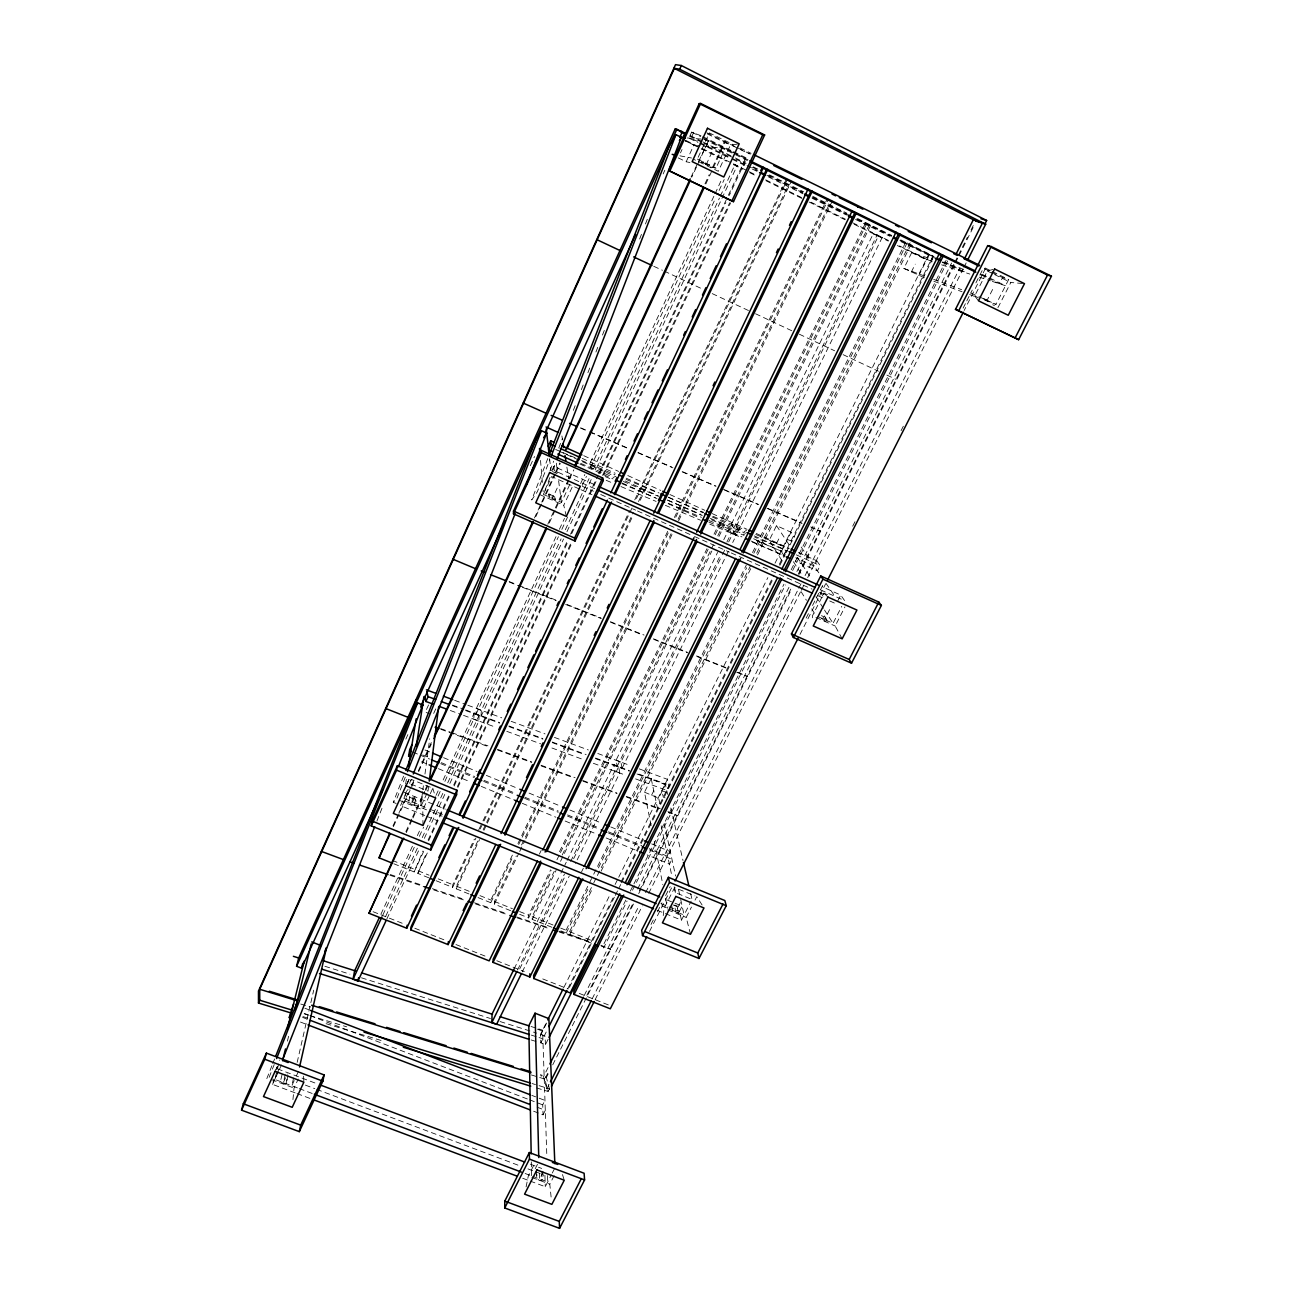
<?xml version="1.0" encoding="UTF-8"?>
<svg xmlns="http://www.w3.org/2000/svg" width="1293" height="1293" viewBox="0 0 1293 1293"><rect width="100%" height="100%" fill="white"/><g stroke="black" fill="none" stroke-linecap="round" stroke-linejoin="round"><path stroke-width="0.75" stroke-dasharray="5 3.75" d="M510.606 910.676L494.379 904.146L494.443 901.447L516.295 855.95M478.038 897.584L490.774 902.708L490.839 900.009L512.691 854.479M556.006 536.643L476.357 708.402L476.002 714.334L481.028 716.435L481.335 710.487L561.081 538.874M449.867 783.429L478.814 721.203L479.153 715.207L474.175 713.106L442.788 780.778M444.873 781.376L473.788 719.086L474.175 713.106M468.955 893.948L456.235 888.824L456.429 886.174L478.006 840.595M436.113 880.743L452.598 887.37L452.792 884.719L474.353 839.109M292.945 1099.616L294.044 1088.092L298.214 1079.073M663.244 915.622L664.069 908.397L674.623 887.58L694.939 895.92M428.775 877.802L417.801 873.389L426.658 852.475M428.516 787.098L428.015 791.106L410.495 783.914L411.109 779.938M393.815 863.756L414.132 871.918L422.989 850.988M422.617 791.672L420.5 807.349L427.175 792.916M422.876 789.716L423.393 785.788M424.977 774.022L429.712 738.756M409.768 796.601L408.604 803.131L414.439 805.507C422.181 796.44 399.65 794.161 415.295 799.51M415.538 798.961L414.439 805.507M412.661 797.781L411.772 803.777L416.136 794.306M405.582 784.334L406.535 778.37M526.073 1186.942L528.287 1176.097L534.462 1163.926M293.576 1077.99L291.798 1085.797L295.612 1077.522M297.164 1062.377L313.698 990.179M288.048 1075.566L285.915 1084.164L280.258 1082.047L282.23 1073.95M285.915 1084.164L287.822 1076.051M285.252 1074.515L283.312 1082.613L287.321 1073.917M287.402 1041.14L288.84 1035.305M295.127 1092.86L272.548 1084.374L273.874 1079.073M297.406 1087.914L274.827 1079.413L279.644 1060.001M550.026 470.62L553.679 461.197M558.77 448.024L562.423 438.602M573.349 410.366L575.53 404.709M581.365 389.646L583.547 384.005M587.911 372.707L590.109 367.067M595.928 352.003L598.109 346.346M602.49 335.049L604.671 329.408M639.647 239.027L641.829 233.387M645.466 223.964L648.391 216.432M549.929 477.505L543.399 494.411L561.453 502.444L569.68 484.665M552.838 469.989L555.748 462.474M547.779 458.546L531.682 499.971L537.371 491.728L549.767 459.791M406.681 790.831L403.739 798.331L427.918 808.416M409.606 783.348L411.077 779.598M396.175 803.486L393.282 802.306L403.61 776.042M405.259 777.206L397.161 797.813L393.282 802.306M407.15 784.027L409.348 778.402M274.827 1079.413L276.314 1075.679M277.041 1073.804L279.272 1068.18M376.909 821.087L382.098 807.98M266.811 1078.621L271.999 1065.497M272.742 1063.622L274.973 1058.013M269.154 1077.295L274.358 1064.187M405.84 739.127L408.329 733.616M530.308 465.722L534.494 456.542M663.164 173.925L664.828 170.256M428.565 704.944L425.316 712.071L429.842 713.962M680.506 152.865L682.041 149.519M701 135.749L691.642 132.128L688.91 138.109L697.961 142.521M693.759 132.209L690.995 138.27L698.236 141.794M433.672 713.445L436.129 708.111M678.227 157.875L686.195 161.754L693.84 145.042L684.967 140.711M275.587 1070.539L277.235 1066.919M406.956 784.059L409.445 778.628L405.986 785.788M551.788 470.83L553.824 466.401L594.279 484.536M272.548 1084.374L278.642 1071.121M279.401 1069.456L281.68 1064.478M403.836 798.395L408.006 789.344M698.155 157.31L709.372 132.904L732.953 144.444M392.991 825.92L398.05 814.929M398.891 813.103L410.673 787.437M411.513 785.594L414.051 780.099M418.253 770.935L431.733 741.616M534.445 517.992L554.665 473.998M555.505 472.155L559.707 462.991M691.06 177.044L708.677 140.452L691.803 177.141M393.395 826.631L414.455 780.762M418.673 771.598L431.329 744.073M535.852 516.57L541.751 503.72M542.591 501.894L555.247 474.369M556.087 472.543L560.305 463.363M548.814 494.249L555.036 496.302L555.166 500.375L549.153 497.692L548.814 494.249L554.762 496.9L555.166 500.375M701.404 162.401L703.554 162.126L701.404 162.401L706.026 164.647M549.153 497.692L549.072 493.651M557.218 488.059L552.434 498.435L552.063 494.977M711.926 152.218L706.673 163.629L704.782 163.257M707.562 165.391L709.776 165.148L701.711 161.754M405.873 831.625L411.788 818.808M412.629 816.982L424.46 791.364M425.3 789.538L426.997 785.869M547.812 524.198L554.584 509.555M555.424 507.729L568.096 480.285M568.936 478.458L572.314 471.137M704.976 183.832L709.194 174.684M712.572 167.363L724.403 141.745L725.308 141.826L712.605 169.302M406.244 832.66L412.16 819.827M413 818L424.864 792.334M425.704 790.508L428.242 785.013M549.266 522.97L555.198 510.137M556.038 508.311L568.726 480.818M569.583 478.992L573.817 469.828M705.849 183.962L711.764 171.145M296.388 1075.873L298.683 1070.895M710.39 166.959L715.983 168.155L725.017 148.598L697.751 145.479M422.973 825.451L422.795 809.887L429.47 795.454M430.31 793.643L432.816 788.229L411.239 779.372M566.35 516.392L563.764 505.256L572.217 487.025M737.43 144.089L730.4 145.204L718.326 171.29L693.484 159.217M380.885 914.264L413.113 844.765M417.348 835.634L420.742 828.312M436 795.405L438.553 789.91M559.4 529.322L564.491 518.364M580.589 483.647L584.824 474.515M733.6 163.985L737.139 165.714L595.701 469.86L590.529 467.533L589.721 463.961L714.189 195.566M715.045 193.74L721.817 179.129M382.809 915.088L414.277 847.319M419.368 836.329L423.619 827.164M438.068 796.019L440.622 790.524M476.002 714.334L558.414 536.74M561.825 529.419L567.772 516.602M582.206 485.473L586.456 476.325M590.529 467.533L715.756 197.748M719.134 190.459L724.209 179.517M385.75 916.187L418.027 846.753M422.261 837.622L443.483 791.946M447.734 782.815L479.153 715.207M565.332 529.742L589.075 478.62M595.701 469.86L594.828 466.256L719.425 198.088M720.282 196.277L734.699 165.262L737.139 165.714M386.882 918.87L419.239 849.323M424.346 838.333L444.776 794.403M481.028 716.435L563.538 539.003M566.948 531.682L591.612 478.636M428.112 839.997L448.59 796.052M453.698 785.061L567.142 541.492M570.552 534.154L597.851 475.549M598.707 473.723L727.49 197.183M728.347 195.356L745.398 158.732L746.32 158.861L729.284 195.421M414.132 871.918L424.346 849.97M428.613 840.838L449.899 795.13M454.166 785.982L568.29 540.991M571.7 533.67L596.396 480.657M599.807 473.335L725.874 202.742M457.383 786.58L571.781 541.331M602.506 475.436L729.688 202.742M417.801 873.389L428.015 851.457M457.851 787.502L572.088 542.672M603.621 475.064L730.642 202.807M275.845 1069.634L277.413 1066.321M478.669 829.993L482.111 822.704M482.984 820.877L629.578 510.8M634.75 499.858L786.516 178.822M452.598 887.37L475.905 838.074M480.22 828.942L632.164 507.648M636.479 498.516L787.566 179.032M483.178 829.67L485.764 824.191M486.637 822.38L633.328 512.481M638.516 501.555L788.665 184.366M456.235 888.824L479.558 839.577M483.889 830.445L486.475 824.966M487.332 823.156L633.36 514.824M640.261 500.229L791.478 180.939M517.927 843.537L669.095 528.433M674.348 517.507L827.261 198.75M490.774 902.708L513.45 855.433M518.687 844.523L521.305 839.06M522.178 837.25L668.788 531.779M675.77 517.232L828.474 199.041M521.548 845.024L671.083 533.75M678.082 519.188L829.363 204.278M494.379 904.146L518.832 853.283M519.705 851.457L524.942 840.563M525.815 838.737L672.538 533.459M678.647 520.74L832.353 200.932M539.407 854.091L541.169 850.455M519.624 914.296L528.643 917.917L528.595 915.185L550.673 869.833M559.497 851.683L706.964 548.701M714.027 534.187L867.684 218.517M528.643 917.917L551.642 870.722M556.944 859.813L559.594 854.366M560.483 852.556L708.128 549.331M715.207 534.801L869.041 218.873M551.933 927.275L532.231 919.355L532.166 916.624L554.261 871.288M562.213 854.98L713.316 544.935M717.744 535.868L870.609 222.202M532.231 919.355L556.119 870.367M560.548 861.3L711.845 551.012M718.924 536.482L872.872 220.747M514.129 968.893L560.047 874.892M560.936 873.082L566.237 862.237M567.11 860.427L613.916 764.616L618.701 766.636L619.751 772.972L575.433 863.417M728.266 551.545L622.014 768.381L617.181 766.345L616.147 760.058L717.599 552.386M723.773 539.747L729.074 528.918L733.971 531.116L736.234 535.286L732.695 542.51M731.466 524.021L873.276 233.726L882.23 237.379L738.659 530.34L733.713 528.126L731.466 524.021L736.364 526.235L738.659 530.34M517.523 970.057L564.459 874.116M570.649 861.445L614.918 770.951L613.916 764.616M617.181 766.345L720.686 554.762M726.876 542.106L731.288 533.055L729.074 528.918M733.713 528.126L877.139 234.906M519.689 968.942L564.782 876.816M573.623 858.762L618.701 766.636M622.014 768.381L620.931 762.078L721.607 556.378M722.48 554.568L725.131 549.169M728.67 541.945L733.971 531.116M736.364 526.235L878.319 236.183L882.23 237.379M522.259 971.932L569.243 876.072M581.559 871.87L583.337 868.233M560.871 930.863L566.253 933.029L566.059 930.249L592.824 876.04M593.713 874.23L746.271 565.203M752.526 552.547L907.751 238.106M566.253 933.029L589.479 886.012M598.4 867.926L746.691 567.708M753.835 553.226L909.27 238.542M591.127 943.017L569.809 934.451L569.599 931.671L592.873 884.59M593.778 882.78L596.461 877.349M597.35 875.539L750.425 565.898M756.68 553.226L910.644 241.775M569.809 934.451L593.051 887.467M601.083 871.191L752.17 565.736M757.52 554.891L913.068 240.401M651.122 825.629L644.496 792.189L651.187 778.661L665.378 784.641M782.023 560.806L769.287 540.215L776.495 525.637L791.041 532.215L794.419 537.161M924.414 277.753L903.888 268.427L911.694 252.652L932.641 259.392M651.575 795.163L654.937 788.407M776.543 543.48L780.164 536.207M911.323 272.047L915.234 264.176M548.135 1039.265L545.42 1044.696L540.797 1042.885L540.522 1034.319L545.921 1023.474M563.893 987.383L610.619 893.495M615.112 884.477L617.812 879.062M618.701 877.252L767.848 577.599M775.04 563.166L928.681 254.495L933.142 255.901L930.491 261.202L897.892 245.104M540.555 1035.354L547.99 1020.419M659.931 803.971L658.654 798.12L667.624 780.132M781.392 551.594L791.041 532.215M918.773 275.651L929.214 254.673M546.196 1032.04L540.797 1042.885L542.882 1038.764L539.036 1037.552M567.821 988.66L613.755 896.502M620.963 882.052L773.909 575.207M779.307 564.378L933.093 255.885L900.768 239.868M639.195 768.85L667.43 779.34L668.966 785.821L666.703 790.379L634.718 778.564M784.625 553.808L786.241 550.559L754.773 537.209M569.405 987.399L614.369 897.197M615.274 895.403L620.672 884.574M621.577 882.763L773.57 577.955M779.857 565.332L785.255 554.503M786.144 552.709L933.627 256.919L899.896 240.256M625.828 900.073L603.249 945.199L603.556 948.011L627.073 901.059M630.354 891.055L633.069 885.64M633.958 883.83L783.946 584.226M791.187 569.777L947.494 257.549M632.503 890.214L785.401 584.969M792.641 570.52L949.143 258.05M548.054 1067.598L543.529 1076.616L546.826 1088.981L549.703 1089.87L546.099 1076.487L540.345 1074.709M584.242 995.432L631.307 901.625M637.627 889.002L789.651 585.939M796.892 571.506L951.616 263.029M536.514 1087.914L548.103 1091.454L544.806 1079.073L547.909 1072.883M586.86 995.319L633.02 903.354M639.356 890.732L792.108 586.408M798.411 573.866L953.862 264.192M954.767 262.398L957.466 257M958.372 255.19L967.406 237.201M971.027 229.992L973.742 224.594M548.184 1073.885L546.373 1077.489L540.603 1075.711M552.709 1064.866L634.168 902.643M638.694 893.625L791.752 588.784M798.896 574.561L954.59 264.467M955.479 262.689L958.21 257.259M959.099 255.481L974.502 224.837M546.826 1088.981L549.541 1083.582M592.129 998.923L638.354 907.056M645.595 892.655L797.846 590.044M798.751 588.234L801.466 582.836M805.086 575.627L960.053 267.619M548.103 1091.454L549.428 1088.835L532.037 1083.518M595.119 999.683L642.346 905.892M648.714 893.269L800.399 592.049M801.321 590.255L804.036 584.84M807.672 577.632L963.01 269.203M963.915 267.392L966.631 261.978M533.637 1111.22L543.044 1114.825L542.721 1104.869L544.967 1100.424L531.827 1095.381M798.444 552.499L816.788 560.774L814.154 566.011L795.809 557.752M543.044 1114.825L545.29 1110.331L534.009 1106.016M816.788 560.774L820.15 565.591L817.483 570.876L795.389 560.936M651.009 924.463L653.757 919.048M657.41 911.84L661.968 902.821M665.62 895.613L670.178 886.61M806.153 618.086L808.901 612.688M812.554 605.48L823.496 583.854M852.701 526.186L855.449 520.772M901.076 430.666L903.807 425.268M963.14 308.122L965.871 302.707M966.776 300.913L972.255 290.101M975.908 282.892L983.213 268.475L985.153 269.073L964.174 310.465M649.522 931.413L672.328 886.416M800.011 634.443L825.548 584.032M827.455 594.715L823.948 593.148L812.408 615.888L812.828 620.947M978.462 300.784L974.68 295.968L987.335 270.997L994.608 269.009M535.221 1168.759L538.858 1161.583M542.09 1171.264C547.149 1183.337 535.625 1182.804 536.886 1174.464M680.409 902.546L675.786 911.613L674.38 904.858L677.128 905.973L678.292 913.262L673.023 910.482M821.685 618.28C836.345 631.598 816.546 603.976 827.084 621.383M984.264 298.683L989.808 302.158L982.728 298.457L987.189 300.121L992.733 289.228M678.292 913.262L677.128 905.973M543.302 1171.797L539.65 1178.957L539.423 1170.262M829.573 609.633L824.53 619.541L821.718 615.096M657.248 910.304L681.443 920.18L679.536 911.226L682.138 906.118L663.503 898.49M837.864 600.679L840.725 595.055L822.332 586.796M984.684 300.186L995.982 304.388L1008.685 279.514L1002.56 277.591L999.424 283.749L988.547 278.431M530.227 1181.091L545.274 1186.732L551.351 1174.836M552.273 1173.042L555.004 1167.692M681.443 920.18L691.141 901.173M817.693 616.502L833.064 623.339L841.743 606.352M551.109 1197.011L549.784 1184.178L554.212 1175.515M690.51 934.273L686.179 917.416L691.48 907.056M695.02 900.138L696.782 896.679L702.972 906.361M842.163 638.823L835.181 626.022L844.975 606.837M1022.521 283.49L1010.819 282.504L998.115 307.362L992.701 304.728M687.359 137.979L706.35 139.466L748.049 159.847M679.924 155.823L691.529 158.005M686.195 161.754L689.912 162.546M304.162 1013.825L308.025 1015.005M309.964 1015.587L346.653 1026.82M302.901 1016.589L308.688 1018.351M326.062 1023.668L383.989 1041.35M300.752 1004.047L310.368 1007.005M531.358 1074.952L544.806 1079.073M531.342 1035.127L537.112 1036.954M531.164 1039.944L536.951 1041.77M531.035 1026.48L536.821 1028.323M538.745 1028.921L542.591 1030.149L546.826 1155.845M324.866 966.259L349.902 974.162M361.458 977.815L490.467 1018.512M500.084 1021.551L536.676 1033.107M942.177 262.447L966.938 270.399M980.272 274.682L987.9 277.138M932.237 261.768L897.294 245.541M941.627 264.839L969.798 274.068M979.205 277.138L990.47 280.823M992.345 281.438L1005.501 285.737L981.937 274.213M390.26 874.521L422.795 885.446M432.379 888.663L464.914 899.589M474.483 902.805L507.034 913.715M516.602 916.931L549.137 927.857M558.705 931.073L591.257 941.983M600.825 945.199L610.732 949.321L601.213 946.12M389.936 875.248L424.201 886.739M433.721 889.923L466.078 900.785M475.598 903.985L507.955 914.83M517.459 918.03L549.816 928.875M559.336 932.075L591.693 942.936M440.606 728.557L450.077 732.016M451.968 732.711L487.946 745.851M497.417 749.31L531.52 761.755M540.991 765.214L575.078 777.675M582.658 780.439L616.745 792.884M626.216 796.343L660.319 808.788M667.883 811.568L677.758 815.802L668.287 812.343M440.784 729.3L488.188 746.611M497.66 750.069L531.779 762.514M541.266 765.973L573.494 777.74M582.981 781.198L617.1 793.66M626.572 797.118L658.8 808.885M903.888 268.427L924.366 275.959M933.691 279.385L961.636 289.664M970.946 293.091L995.982 304.388M450.352 710.504L461.633 714.673M463.524 715.368L495.51 727.167M506.791 731.337L540.652 743.831M551.949 748L583.935 759.815M593.342 763.29L625.311 775.089M454.667 700.337L465.965 704.54M467.84 705.235L501.732 717.825M511.155 721.316L545.048 733.907M554.455 737.398L588.347 749.972M597.77 753.48L629.772 765.359M452.485 705.089L463.783 709.259M465.658 709.954L499.551 722.512M508.957 725.987L542.834 738.545M552.256 742.02L586.133 754.579M595.54 758.054L629.432 770.612M638.839 774.087L665.2 783.849L667.641 794.371M452.55 705.719L458.191 707.804M465.722 710.584L499.599 723.126M509.006 726.618L542.882 739.143M552.289 742.635L584.291 754.482M595.572 758.652L629.449 771.194M636.98 773.99L668.966 785.821M933.837 281.26L962.073 291.765M969.621 294.578L977.152 297.374M277.462 1068.842L317.092 1083.776M530.34 1164.169L541.67 1168.436M305.374 1085.118L314.813 1088.674M316.704 1089.385L518.525 1165.349M527.948 1168.888L533.605 1171.022M535.496 1171.733L541.153 1173.866M299.297 1088.609L312.47 1093.571M525.12 1173.494L530.776 1175.612M532.651 1176.323L547.715 1181.98L547.375 1171.927M271.433 1079.59L294.044 1088.092M531.876 1177.454L549.784 1184.178M297.002 1093.555L310.175 1098.5M522.711 1178.262L528.352 1180.38M300.461 1022.052L307.993 1024.929M304.841 1008.217L308.591 1009.655M304.598 1013.55L308.348 1014.989M310.223 1015.716L527.722 1099.115M529.597 1099.826L542.721 1104.869M302.594 1017.397L306.36 1018.836M537.452 1029.163L542.64 1031.184M540.522 1034.319L545.113 1036.113L545.42 1044.696M373.111 911.727L403.561 923.784M414.794 928.245L446.505 940.803M455.96 944.553L487.413 957.014M496.787 960.731L524.311 971.625M542.753 978.93L568.225 989.016M579.264 993.396L609.94 1005.55M509.119 581.527L516.618 584.501M518.493 585.244L555.974 600.114M567.223 604.574L600.954 617.957M610.328 621.674L644.076 635.057M653.434 638.774L687.181 652.173M696.555 655.89L728.412 668.529M737.786 672.247L747.645 676.627L736.396 672.166M509.377 582.125L520.626 586.586M522.501 587.329L556.281 600.728M565.655 604.445L601.31 618.587M610.684 622.305L642.589 634.96M653.838 639.421L687.601 652.82M696.992 656.537L728.88 669.192M392.393 860.427L414.471 869.3M418.124 870.771L429.066 875.183M438.198 878.852L452.792 884.719M456.429 886.174L470.911 891.992M479.978 895.645L490.839 900.009M494.443 901.447L512.416 908.688M519.608 911.565L528.595 915.185M532.166 916.624L553.566 925.222M560.709 928.099L566.059 930.249M569.599 931.671L593.907 941.433M424.718 815.479L400.523 805.62L403.012 800.205L430.941 811.616M426.577 816.239L437.729 820.796M404.273 792.399L445.309 809.176M673.217 904.987L676.869 906.49M429.777 809.176L442.82 814.509M660.901 903.613L679.536 911.226M432.799 812.376L442.109 816.174M661.741 905.876L684.078 915.008L680.263 897.471M399.472 800.367L422.795 809.887M667.754 909.9L686.179 917.416M690.171 898.683L675.415 892.623L674.154 886.739M412.774 752.09L418.366 754.401M420.225 755.177L429.551 759.023M440.735 763.662L474.305 777.546M483.63 781.392L515.325 794.516M524.651 798.363L558.22 812.246M567.546 816.109L599.241 829.217M608.567 833.08L640.261 846.188M649.587 850.034L671.956 859.295L669.515 864.144L647.146 854.899M421.647 761.755L429.098 764.842M438.408 768.688L470.102 781.78M481.287 786.403L514.824 800.254M522.275 803.325L555.828 817.192M565.154 821.039L596.833 834.13M606.142 837.977L637.837 851.053M424.993 749.972L430.569 752.284M443.58 757.682L477.036 771.533M486.33 775.38L517.911 788.471M529.063 793.094L560.661 806.186M569.938 810.032L601.536 823.124M610.829 826.97L642.411 840.062M651.704 843.909L670.291 851.618L667.867 856.419L649.296 848.725M422.698 754.967L430.133 758.054M441.285 762.66L474.709 776.495M484.002 780.342L515.568 793.401M524.861 797.248L558.285 811.067M567.579 814.913L599.144 827.973M608.437 831.819L641.878 845.654M473.788 719.086L478.814 721.203M644.496 792.189L658.654 798.12M616.147 760.058L620.931 762.078M476.357 708.402L481.335 710.487M614.918 770.951L619.751 772.972M666.541 792.577L661.838 790.589L663.293 797.118L668.061 799.106M606.158 480.301L611.702 482.645M620.963 486.556L656.117 501.425M665.378 505.353L700.531 520.222M709.792 524.134L741.245 537.435M752.348 542.139L783.817 555.44L781.069 551.06L753.286 539.31M555.667 449.495L561.227 451.855M563.085 452.647L568.629 455.007M570.488 455.799L579.749 459.726M581.591 460.518L614.935 474.66M626.054 479.38L657.523 492.762M668.643 497.482L703.828 512.416M713.089 516.343L746.433 530.502M755.694 534.445L783.461 546.228L787.017 551.755M580.767 463.427L614.078 477.553M623.339 481.481L658.509 496.399M667.77 500.326L701.097 514.452M710.342 518.38L745.528 533.298M605.172 476.567L612.575 479.703M621.836 483.63L657.006 498.532M668.125 503.236L701.452 517.345M708.855 520.481L744.041 535.383M580.686 427.838L588.105 431.022M589.964 431.83L628.915 448.606M638.192 452.598L671.584 466.967M682.704 471.767L716.096 486.152M723.53 489.336L758.765 504.529M768.042 508.521L801.434 522.889M810.711 526.881L820.554 531.423L811.325 527.447M580.67 428.128L588.04 431.312M589.899 432.104L628.64 448.784M637.869 452.76L672.926 467.856M682.154 471.832L715.368 486.136M724.597 490.095L757.811 504.399M767.04 508.375L802.113 523.471M539.698 494.556L563.764 505.256M815.915 617.456L835.181 626.022M579.135 488.883L551.594 476.567L543.399 494.411L543.06 490.419M580.977 489.708L591.984 494.637M817.871 595.669L823.366 598.126M829.767 600.986L836.232 603.879M821.443 615.662L824.255 616.923M594.748 488.706L554.325 470.604L553.824 466.401M820.748 589.964L844.636 600.663L840.725 595.055M552.353 471.509L557.509 473.836M582.367 486.297L593.39 491.227M600.744 494.524L635.671 510.153M637.497 510.977L692.644 535.658M694.486 536.482L729.414 552.127M731.24 552.951L812.117 589.155M819.471 592.436L824.982 594.909M583.725 455.686L618.604 471.412M627.768 475.549L660.804 490.435M669.984 494.572L704.847 510.299M712.184 513.612L747.063 529.322M756.227 533.459L789.263 548.361M769.287 540.215L783.8 546.761M582.254 458.401L615.193 473.254M626.168 478.2L659.107 493.037M668.255 497.159L703.036 512.82M712.184 516.941L745.124 531.779M754.272 535.9L787.211 550.753M796.359 554.875L820.15 565.591M589.721 463.961L594.828 466.256M559.206 451.225L564.702 453.714M566.544 454.538L616.066 476.826M625.23 480.964L658.25 495.817M667.414 499.955L702.261 515.632M711.441 519.77L744.461 534.623M753.625 538.761L784.803 552.79M579.91 464.009L613.06 478.927M622.272 483.065L655.422 497.983M668.319 503.785L699.626 517.863M708.823 522L741.972 536.918M751.185 541.056L784.334 555.974M731.288 533.055L736.234 535.286M791.93 541.201L787.421 539.488M653.757 266.31L662.452 270.285M664.279 271.126L701.259 288.484M712.217 293.608L748.744 310.659M755.532 313.746L792.593 331.137M799.316 334.208L834.599 350.759M843.117 354.654L878.432 371.236M886.917 375.115L896.049 379.366M873.276 233.726L878.319 236.183M911.694 252.652L926.596 259.925M697.347 159.087L715.983 168.155M703.263 162.773L709.469 165.795M974.68 295.968L978.284 297.713M740.21 148L751.088 153.334M985.104 267.958L990.551 270.625M992.361 271.514L1008.685 279.514M706.867 132.791L750.393 154.109M984.426 268.702L989.856 271.368M991.683 272.257L1002.56 277.591M724.403 141.745L738.529 148.663M740.291 149.519L749.116 153.835M707.271 133.89L730.4 145.204M987.335 270.997L992.749 273.663M994.559 274.536L1010.819 282.504M702.81 136.638L731.757 150.796M733.567 151.685L748.033 158.764M691.642 132.128L700.693 136.557M702.503 137.446L731.967 151.847M733.325 152.509L747.823 159.605M703.893 139.272L747.402 160.542M981.29 274.892L986.721 277.542M700.046 142.683L730.771 157.681M732.581 158.57L745.237 164.744M747.047 165.633L757.892 170.935M766.927 175.347L803.098 192.996M812.133 197.425L846.479 214.185M857.324 219.487L891.685 236.263M900.72 240.676L935.065 257.452M944.116 261.865L967.617 273.34M699.772 143.41L730.561 158.441M732.388 159.33L745.059 165.52M752.3 169.06L757.746 171.71M768.608 177.012L803.018 193.821M812.085 198.249L846.495 215.042M855.546 219.471L889.972 236.28M900.833 241.581L933.449 257.501M942.5 261.913L962.428 271.643M685.985 140.484L700.483 147.628M702.293 148.533L747.564 170.886M749.374 171.775L756.615 175.347M765.682 179.824L801.902 197.716M810.953 202.177L845.363 219.163M852.604 222.752L888.841 240.627M685.064 140.792L699.448 147.887M701.242 148.776L726.424 161.205M733.616 164.761L742.618 169.205M749.811 172.745L757.003 176.301M765.989 180.745L801.967 198.492M809.159 202.047L845.137 219.81M854.123 224.239L888.291 241.112M690.349 135.7L701.129 141.034M702.923 141.923L733.503 157.067M735.297 157.956L746.093 163.29M753.286 166.862L758.684 169.528M769.48 174.878L803.648 191.784M812.634 196.245L846.802 213.151M857.598 218.501L891.766 235.423M689.411 136.088L702.002 142.327M703.796 143.216L734.392 158.344M736.186 159.233L745.172 163.694M752.381 167.25L757.779 169.916M768.559 175.266L802.743 192.172M813.539 197.522L847.723 214.428M856.726 218.889L890.893 235.811M823.948 593.148L827.94 597.075M801.175 547.036L819.212 573.397M825.968 583.288L834.971 596.461M776.495 525.637L790.718 547.214M797.28 557.186L811.503 578.763M820.263 592.049L824.643 598.691M793.433 561.744L800.933 573.397M815.931 596.703L823.415 608.356M824.498 610.021L833.064 623.339M801.127 591.709L806.428 600.291M811.745 608.874L815.98 615.743M562.487 1174.561L564.249 1180.234M432.816 788.229L435.709 797.975M670.792 807.98L682.995 860.524M690.672 893.608L692.03 899.443M664.166 823.447L675.609 876.04M678.566 889.681L679.843 895.532M651.187 778.661L657.878 810.097M661.208 825.823L672.069 876.913M671.73 905.94L672.764 911.015M654.242 841.355L662.808 884.622M665.539 898.393L667.495 908.236M561.889 435.951L562.52 439.846M566.867 467.129L568.742 478.814M674.623 887.58L675.851 896.437M556.329 463.169L557.606 472.979M558.624 480.834L561.453 502.444M549.59 458.724L550.931 470.62M540.522 460.421L542.381 482.418M303.596 1076.196L303.871 1082.16M544.919 1175.289L545.274 1186.732M541.848 1171.733L542.09 1180.444M536.563 1171.474L536.724 1178.424M531.326 1161.906L531.585 1175.919"/><path stroke-width="1.5" d="M504.739 1207.969L504.787 1201.116L529.338 1152.532L584.113 1173.252L584.581 1179.943L559.578 1228.35L504.739 1207.969L529.451 1159.142L529.338 1152.532M578.876 877.3L529.888 976.975L493.053 962.396L493.118 959.277L540.668 861.154M521.37 973.742L496.56 1024.379L491.857 1022.553L492.051 1014.084L514.129 968.893M537.532 860.96L489.174 960.861L452.049 946.153L452.275 943.082L499.179 844.733M457.334 828.183L411.077 926.774L410.689 929.78L448.121 944.601L448.364 941.546M456.558 794.823L456.946 790.265L397.387 765.747L372.174 821.087L371.204 825.855L430.828 849.97L456.558 794.823L396.595 770.175L397.387 765.747M430.828 849.97L431.361 845.072L456.946 790.265M429.276 781.085L438.618 706.996M402.495 838.947L368.99 913.278L406.745 928.229L407.133 925.206M416.298 746.223L423.942 696.604M408.459 766.458L416.152 718.827M414.908 705.833L415.893 699.933M379.188 917.917L354.589 970.946L353.054 979.205L357.951 981.096L358.549 977.799M391.973 863.013L379.059 857.825L389.629 833.258M322.878 1081.174L324.123 1074.936L266.406 1053.116L243.31 1103.769L241.549 1110.17L299.313 1131.634L322.878 1081.174L264.774 1059.242L266.406 1053.116M299.313 1131.634L300.703 1125.12L324.123 1074.936M299.556 1066.984L326.466 947.688L324.947 951.001M282.634 1060.599L285.494 1048.93M295.03 1010.011L311.241 943.874M679.876 137.22L682.381 131.724L675.156 129.025L298.683 958.065L296.582 966.259L301.544 968.182L302.772 963.253M287.369 1028.953L304.243 961.006M557.202 458.708L681.363 137.333L675.916 134.682L669.224 146.028L549.234 454.78M551.222 456.025L675.916 134.682M413.275 773.974L515.147 513.596M526.138 485.505L546.664 433.058L541.363 430.666L536.32 438.537L405.824 770.418M407.473 771.598L541.363 430.666M282.973 1058.822L374.695 826.696M398.373 766.797L422.779 705.024L417.623 702.859L413.986 707.756L275.716 1056.139M276.589 1058.563L417.623 702.859M293.592 1003.901L289.179 1017.736L291.313 1013.065L258.487 1003.029L259.748 1000.232L259.731 988.288M679.665 69.192L681.33 65.523L986.64 220.473L984.927 223.867L679.665 69.192L673.879 68.27M296.582 966.259L676.966 129.074M301.544 968.182L378.299 799.591M379.964 795.922L382.469 790.427M420.855 706.14L505.24 520.772M545.355 432.686L635.59 234.486M433.414 704.249L425.898 701.469L428.08 696.652L426.835 691.561M683.011 137.268L684.951 133.017L675.156 129.025M513.499 511.058L541.169 450.336L602.651 477.957L603.314 480.495L575.062 541.024L513.499 513.822L513.499 511.058L574.609 538.082L575.062 541.024M668.707 170.547L699.222 103.602L700.644 103.456L764.632 134.957L733.487 201.66L668.707 170.547L733.487 201.66M241.549 1110.17L264.774 1059.242M371.204 825.855L396.595 770.175M513.499 513.822L541.379 452.679L541.169 450.336M669.887 170.886L700.644 103.456M411.998 744.59L409.703 749.601L408.588 756.373L410.899 751.314M548.2 446.279L550.705 440.8L554.374 442.448M550.705 440.8L551.141 444.388L548.604 449.932L552.289 451.58M434.254 736.105L532.764 521.645M565.607 450.158L690.22 178.887M379.059 857.825L390.017 833.969M433.85 738.562L533.33 522.065M567.045 448.687L690.123 180.81M429.535 780.39L546.131 527.851M574.852 465.642L703.279 187.501M368.99 913.278L403.691 838.155M430.779 779.517L546.729 528.465M575.498 466.159L704.152 187.63M353.054 979.205L381.968 916.915M357.951 981.096L386.041 920.697M574.609 538.082L602.651 477.957M731.838 201.094L762.741 134.876L764.632 134.957M411.416 916.074L416.556 905.116M438.812 857.615L444.808 844.83M449.091 835.698L452.518 828.393M459.354 813.782L465.351 800.981M469.634 791.849L475.63 779.065M477.343 775.412L479.913 769.933M498.742 729.737L500.456 726.084M507.309 711.473L510.735 704.168M517.572 689.557L523.568 676.772M527.851 667.641L533.847 654.84M535.561 651.187L540.684 640.229M556.96 605.528L558.673 601.875M567.223 583.596L568.936 579.943M575.789 565.332L579.216 558.026M586.068 543.416L592.049 530.631M593.762 526.978L602.328 508.699M615.177 481.303L616.89 477.65M625.44 459.387L627.153 455.734M634.006 441.107L637.433 433.801M644.27 419.191L647.696 411.885M651.979 402.753L657.975 389.969M662.258 380.837L667.398 369.863M683.658 335.162L685.371 331.509M692.224 316.898L695.65 309.593M702.487 294.966L705.913 287.66M710.196 278.528L716.193 265.744M720.476 256.612L726.456 243.827M760.704 170.757L762.417 167.104M406.745 928.229L453.908 827.617M459.92 814.816L607.403 500.181M610.846 492.859L763.484 167.266M462.49 817.241L609.86 503.236M614.143 494.12L766.652 169.173M410.689 929.78L458.756 827.423M463.039 818.275L611.524 502.04M614.967 494.718L767.735 169.351M463.12 910.563L466.595 903.274M476.147 883.216L479.606 875.927M526.477 777.513L532.554 764.761M541.234 746.53L542.979 742.893M594.182 635.364L595.911 631.711M607.209 608.017L608.938 604.381M658.412 500.488L661.887 493.199M713.089 385.686L714.819 382.033M776.446 252.636L778.192 248.983M789.473 225.305L791.203 221.653M448.121 944.601L495.833 844.474M501.037 833.549L650.217 520.433M653.692 513.143L808.077 189.085M504.383 833.807L653.805 520.546M657.28 513.273L811.034 190.895M452.049 946.153L500.65 844.281M504.997 835.181L654.306 522.259M658.638 513.159L812.295 191.154M542.801 850.067L694.018 537.662M696.652 532.215L852.265 210.727M545.08 852.055L696.507 539.52M700.03 532.247L854.996 212.44M493.053 962.396L541.444 862.56M546.729 851.667L697.186 541.298M700.709 534.041L856.435 212.779M491.857 1022.553L516.65 971.867M584.226 866.423L735.685 558.366M740.129 549.299L896.033 232.174M580.816 879.466L533.653 975.326L533.734 978.494L570.261 992.943L619.783 893.738M586.165 868.621L738.368 559.319M741.923 552.095L898.57 233.758M533.734 978.494L582.771 878.884M588.121 868.023L740.582 558.35M743.265 552.919L900.187 234.195M554.842 1163.652L548.879 1018.642L535.043 1013.195L528.805 1025.785L531.181 1153.906M547.715 1019.87L562.988 989.177M548.895 1026.626L566.916 990.47M625.182 882.925L777.352 578.084M781.861 569.065L939.429 253.412M549.04 1037.471L595.022 945.377M621.642 895.596L573.85 991.246L574.076 994.462L610.312 1008.799L646.791 936.811M627.04 884.768L780.342 577.955M783.946 570.746L941.74 254.899M574.076 994.462L623.759 895.079M629.174 884.234L781.829 578.876M785.449 571.635L943.518 255.432M549.864 1063.994L583.337 997.242M956.141 254.01L973.322 219.729L985.719 224.109L967.552 260.184M550.446 1081.788L591.224 1000.734M964.578 258.6L982.712 222.574M551.513 1086.265L594.214 1001.493M668.433 877.317L641.667 930.265L642.54 935.631L698.996 958.469L726.246 905.714L724.823 900.526L668.433 877.317L669.483 882.376L642.54 935.631M791.445 633.942L820.732 575.983L878.804 602.085L881.373 605.415L851.537 663.18L793.385 637.481L791.445 633.942L849.194 659.478L851.537 663.18M955.511 309.334L987.707 245.622L991.214 246.527L1051.451 276.185L1018.642 339.671L955.511 309.334L1018.642 339.671M793.385 637.481L822.914 579.151L820.732 575.983M958.743 310.676L991.214 246.527M675.059 881.018L798.185 638.031M827.375 580.444L963.269 312.26M559.578 1228.35L559.271 1221.4L581.365 1178.602M698.996 958.469L697.767 952.989L723.029 904.033M849.194 659.478L878.804 602.085M1015.005 338.119L1047.524 275.07L1051.451 276.185M679.423 140.565L681.363 137.333M543.593 437.761L546.664 433.058M420.936 707.449L422.779 705.024M682.381 131.724L680.506 131.644L684.013 133.421M679.762 137.381L685.468 137.834M681.33 65.523L675.512 64.65L258.471 991.052L258.487 1003.029M672.166 154.368L676.045 155.095M857.631 206.977L859.085 207.333M980.983 218.776L986.64 220.473M975.536 221.006L985.719 224.109M259.748 1000.232L290.65 1009.688M364.028 1032.137L530.114 1082.936M403.303 1047.249L530.728 1086.152M269.332 991.246L296.242 999.537M319.306 1006.633L332.754 1010.787M336.6 1011.966L375.051 1023.814M386.575 1027.353L400.038 1031.507M403.869 1032.687L446.166 1045.714M453.843 1048.073L467.306 1052.227M471.153 1053.407L513.434 1066.434M521.111 1068.794L530.728 1071.752M296.275 1000.507L259.731 989.258L674.348 68.351L974.502 220.327M311.661 1005.243L530.987 1072.754M293.382 956.319L298.538 957.951M321.553 969.071L529.419 1034.529M319.516 973.5L529.241 1039.346M323.024 960.667L355.769 971.027M361.555 972.853L492.52 1014.294M500.229 1016.734L529.112 1025.882M344.261 859.91L321.343 851.392M349.967 861.833L353.765 863.11M359.486 865.017L388.029 874.601M424.201 886.739L429.906 888.647M467.969 901.415L471.783 902.692M509.846 915.476L515.568 917.384M553.63 930.152L557.445 931.429M408.556 717.534L385.67 708.499M435.094 727.232L438.893 728.606M439.054 706.334L446.586 709.114M426.415 689.848L435.838 693.355M443.37 696.151L452.776 699.642M428.08 696.652L435.612 699.448M441.252 701.533L448.784 704.313M243.31 1103.769L300.703 1125.12M504.787 1201.116L559.271 1221.4M320.858 1085.199L524.683 1162.035M314.344 1094.266L521.354 1172.072M313.924 1099.907L517.071 1176.145M282.456 1060.389L288.113 1062.523M552.353 1162.407L557.736 1164.443M529.451 1159.142L584.581 1179.943M307.993 1024.929L529.871 1109.782M310.465 1010.383L529.952 1094.654M310.126 1020.274L530.243 1104.578M311.726 941.934L320.939 945.539M475.598 568.726L452.889 559.206M481.238 570.956L484.988 572.443M490.613 574.674L505.628 580.638M430.617 878.545L434.27 880.016M470.781 894.675L474.402 896.13M512.416 911.403L516.02 912.858M553.711 927.986L557.299 929.425M594.683 944.456L598.223 945.878M372.174 821.087L431.361 845.072M645.417 931.784L697.767 952.989M443.321 823.059L653.531 908.785M447.168 809.951L659.769 896.954M445.826 817.693L656.165 903.597M669.483 882.376L726.246 905.714M431.409 759.799L438.877 762.886M476.163 778.305L481.756 780.633M517.2 795.276L522.792 797.587M560.079 813.022L563.813 814.558M601.1 829.993L606.692 832.304M642.12 846.963L645.854 848.499M429.098 764.842L436.549 767.913M473.82 783.316L479.412 785.627M514.824 800.254L520.416 802.565M557.687 817.952L561.421 819.503M598.691 834.89L602.425 836.426M639.696 851.828L643.429 853.364M432.428 753.059L441.721 756.906M478.895 772.309L482.612 773.844M519.77 789.247L525.346 791.558M562.503 806.961L566.221 808.497M605.253 824.659L608.971 826.195M644.27 840.838L647.987 842.373M545.598 413.033L523.18 403.06M551.141 415.409L562.213 420.177M569.599 423.361L576.969 426.545M595.669 496.286L812.36 593.212M541.379 452.679L603.314 480.495M822.914 579.151L881.373 605.415M599.79 487.025L818.647 585.147M598.433 490.354L815.236 587.491M561.712 445.762L581.898 454.861M620.43 472.236L624.099 473.901M662.646 491.275L668.142 493.748M706.689 511.123L710.358 512.788M748.889 530.162L752.558 531.811M791.106 549.186L794.775 550.834M551.141 444.388L554.794 446.037M560.289 448.509L580.412 457.577M618.846 474.903L622.515 476.551M660.933 493.861L666.428 496.334M704.863 513.644L708.516 515.293M746.95 532.603L750.619 534.251M789.053 551.578L792.706 553.226M557.816 454.069L578.068 463.185M616.745 480.576L620.43 482.241M659.107 499.631L664.634 502.12M703.311 519.511L706.98 521.176M745.657 538.567L749.342 540.232M786.176 556.798L789.861 558.463M546.034 426.981L558.123 432.444M620.882 250.955L596.768 239.593M633.667 256.919L651.931 265.453M754.724 155.112L979.658 265.291M773.828 165.585L801.902 179.323M832.029 194.079L835.666 195.857M839.254 197.619L862.867 209.191M895.532 225.176L899.152 226.954M908.219 231.399L931.413 242.761M953.587 253.606L957.208 255.384M963.931 258.665L978.979 266.051M749.859 160.736L974.68 270.673M751.023 162.32L975.843 272.225M761.512 172.696L765.133 174.458M804.892 193.885L808.513 195.647M848.289 215.074L853.719 217.725M893.495 237.152L897.1 238.914M936.875 258.341L940.496 260.103M759.557 172.599L764.987 175.25M804.828 194.71L808.464 196.471M848.305 215.931L851.925 217.693M893.592 238.041L897.213 239.803M935.259 258.39L938.88 260.152M699.222 103.602L762.741 134.876M987.707 245.622L1047.524 275.07M424.654 696.345L425.898 701.469M683.447 862.479L688.862 885.818M563.134 443.741L563.764 447.637M565.009 455.427L565.946 461.278M546.26 428.953L549.137 454.748M539.504 448.429L540.021 454.425M535.043 1013.195L538.761 1157.574M529.807 973.807L529.888 976.975M275.07 1071.299L263.481 1096.577L292.218 1107.309L303.871 1082.16L275.07 1071.299M405.986 785.788L393.314 813.394L422.973 825.451L435.709 797.975L405.986 785.788M549.622 472.511L535.738 502.799L566.35 516.392L580.331 486.249L549.622 472.511M707.481 128.266L692.175 161.641L723.789 177.012L739.192 143.814L707.481 128.266M536.902 1169.923L524.586 1194.15L551.869 1204.349L564.249 1180.234L536.902 1169.923M675.851 896.437L662.42 922.846L690.51 934.273L704.006 907.977L675.851 896.437M827.94 597.075L813.249 625.99L842.163 638.823L856.936 610.054L827.94 597.075M994.608 269.009L978.462 300.784L1008.249 315.266L1024.476 283.652L994.608 269.009"/></g></svg>
